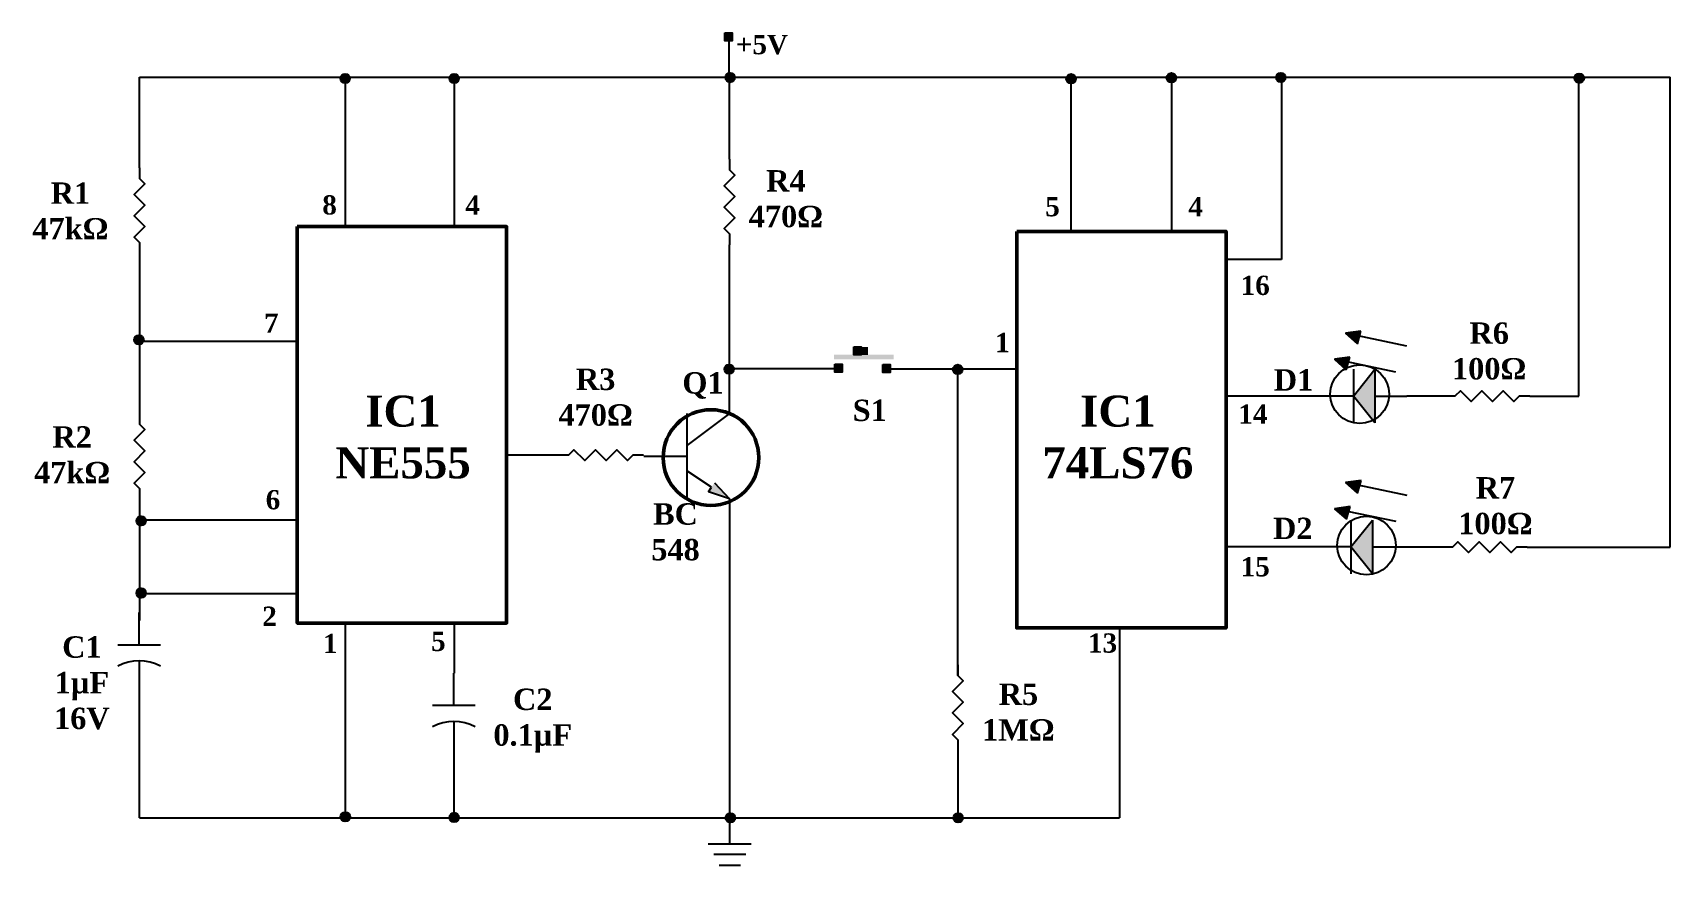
# Model space of a CAD drawing. Header units: inches. Extents: x 32.32 to 39.97, y 29.15 to 33.04.
import ezdxf

# ---------------------------------------------------------------- set-up
doc = ezdxf.new("R2010")
doc.units = ezdxf.units.IN
doc.header["$MEASUREMENT"] = 0

# ---------------------------------------------------------------- blocks, each defined once
blk = doc.blocks.new('Resistor')
at = {"color": 7}
blk.add_lwpolyline([(0, 0), (0.05, 0), (0.075, 0.025), (0.125, -0.025), (0.175, 0.025), (0.225, -0.025), (0.275, 0.025), (0.325, -0.025), (0.35, 0), (0.4, 0)], dxfattribs=at)
blk = doc.blocks.new('Capacitor')
at = {"color": 7}
for p, q in [((0.15, -0.1), (0.15, 0.1)), ((0.15, 0), (0, 0)), ((0.225, 0), (0.4, 0))]:
    blk.add_line(p, q, dxfattribs=at)
blk.add_arc((0.4375, 0), 0.2125, 151.9275, 208.0725, dxfattribs=at)
blk = doc.blocks.new('Transistor - NPN')
at = {"color": 7}
for p, q in [((0.199999, 0.2), (0.199999, -0.2)), ((0.399999, 0.2), (0.199999, 0.05)), ((0, 0), (0.199999, 0)), ((0.316132, -0.145536), (0.201153, -0.069033)), ((0.302516, -0.166503), (0.316132, -0.145536)), ((0.329748, -0.124569), (0.399999, -0.2)), ((0.399999, -0.2), (0.302516, -0.166503))]:
    blk.add_line(p, q, dxfattribs=at)
blk.add_solid([(0.302516, -0.166503), (0.399999, -0.2), (0.329748, -0.124569)], dxfattribs=at)
blk = doc.blocks.new('Diode')
at = {"color": 7}
for p, q in [((0.15, 0.125), (0.25, 0)), ((0.15, -0.125), (0.15, 0.125)), ((0.25, -0.125), (0.25, 0.125)), ((0.15, 0), (0, 0)), ((0.25, 0), (0.15, -0.125)), ((0.25, 0), (0.4, 0))]:
    blk.add_line(p, q, dxfattribs=at)
blk.add_solid([(0.15, -0.125), (0.25, 0), (0.15, 0.125)], dxfattribs=at)
blk = doc.blocks.new('Ground')
at = {"color": 7}
for p, q in [((-0.1, 0), (0.1, 0)), ((0.075, -0.05), (-0.075, -0.05)), ((-0.05, -0.1), (0.05, -0.1))]:
    blk.add_line(p, q, dxfattribs=at)

msp = doc.modelspace()

# ---------------------------------------------------------------- hatches: boundary and pattern name
for color, points in [(256, [(35.5559, 33.0389), (35.5902, 33.0389), (35.5902, 33.0013), (35.5559, 33.0013)]), (256, [(38.4558, 31.6348), (38.5114, 31.5857), (38.528, 31.6444)]), (0, [(36.3448, 31.5348), (36.0663, 31.5348), (36.0663, 31.5122), (36.3448, 31.5122)]), (256, [(36.1577, 31.5709), (36.192, 31.5709), (36.192, 31.5333), (36.1577, 31.5333)]), (256, [(36.1905, 31.5712), (36.2247, 31.5712), (36.2247, 31.5335), (36.1905, 31.5335)]), (256, [(36.0689, 31.491), (36.1031, 31.491), (36.1031, 31.4533), (36.0689, 31.4533)]), (256, [(36.2932, 31.4892), (36.3275, 31.4892), (36.3275, 31.4515), (36.2932, 31.4515)]), (256, [(38.4042, 31.5131), (38.4599, 31.464), (38.4764, 31.5227)]), (256, [(38.4567, 30.9367), (38.5123, 30.8876), (38.5289, 30.9462)]), (256, [(38.4051, 30.815), (38.4608, 30.7659), (38.4773, 30.8245)])]:
    msp.add_hatch(color=color).paths.add_polyline_path(points)
h = msp.add_hatch(color=256)
edge = h.paths.add_edge_path()
edge.add_arc((33.7814, 32.8253), 0.0221, 0, 360)
h = msp.add_hatch(color=256)
edge = h.paths.add_edge_path()
edge.add_arc((34.2906, 32.8253), 0.0221, 0, 360)
h = msp.add_hatch(color=256)
edge = h.paths.add_edge_path()
edge.add_arc((35.5799, 32.8292), 0.0221, 0, 360)
h = msp.add_hatch(color=256)
edge = h.paths.add_edge_path()
edge.add_arc((37.1733, 32.8242), 0.0221, 0, 360)
h = msp.add_hatch(color=256)
edge = h.paths.add_edge_path()
edge.add_arc((37.6423, 32.8289), 0.0221, 0, 360)
h = msp.add_hatch(color=256)
edge = h.paths.add_edge_path()
edge.add_arc((38.1536, 32.8296), 0.0221, 0, 360)
h = msp.add_hatch(color=256)
edge = h.paths.add_edge_path()
edge.add_arc((39.5487, 32.8261), 0.0221, 0, 360)
h = msp.add_hatch(color=256)
edge = h.paths.add_edge_path()
edge.add_arc((32.8172, 31.6038), 0.0221, 0, 360)
h = msp.add_hatch(color=256)
edge = h.paths.add_edge_path()
edge.add_arc((35.5752, 31.4673), 0.0221, 0, 360)
h = msp.add_hatch(color=256)
edge = h.paths.add_edge_path()
edge.add_arc((36.6438, 31.4659), 0.0221, 0, 360)
h = msp.add_hatch(color=256)
edge = h.paths.add_edge_path()
edge.add_arc((32.8272, 30.7587), 0.0221, 0, 360)
h = msp.add_hatch(color=256)
edge = h.paths.add_edge_path()
edge.add_arc((32.8272, 30.421), 0.0221, 0, 360)
h = msp.add_hatch(color=256)
edge = h.paths.add_edge_path()
edge.add_arc((33.7817, 29.375), 0.0221, 0, 360)
h = msp.add_hatch(color=256)
edge = h.paths.add_edge_path()
edge.add_arc((34.2904, 29.3726), 0.0221, 0, 360)
h = msp.add_hatch(color=256)
edge = h.paths.add_edge_path()
edge.add_arc((35.5812, 29.3703), 0.0221, 0, 360)
h = msp.add_hatch(color=256)
edge = h.paths.add_edge_path()
edge.add_arc((36.646, 29.3703), 0.0221, 0, 360)

# ---------------------------------------------------------------- linework, layer by layer
for p, q in [((35.5735, 33.0154), (35.5735, 32.8217)), ((32.8204, 32.8308), (39.9738, 32.8308)), ((32.8204, 32.4083), (32.8204, 32.8308)), ((33.7803, 32.8308), (33.7803, 32.1335)), ((34.2901, 32.8308), (34.2901, 32.1335)), ((35.5768, 32.4487), (35.5768, 32.8308)), ((37.1726, 32.8308), (37.1726, 32.1109)), ((37.6426, 32.8308), (37.6426, 32.1109)), ((38.1563, 32.8308), (38.1563, 31.9797)), ((39.5472, 31.3411), (39.5472, 32.8308)), ((39.9738, 30.6357), (39.9738, 32.8308)), ((32.8204, 32.0083), (32.8204, 31.2606)), ((35.577, 31.9223), (35.577, 32.0487)), ((35.577, 31.2605), (35.577, 31.9223)), ((38.1563, 31.9797), (37.898, 31.9797)), ((38.528, 31.6444), (38.4558, 31.6348)), ((38.7433, 31.5742), (38.4558, 31.6348)), ((38.4558, 31.6348), (38.4558, 31.6348)), ((38.4558, 31.6348), (38.5114, 31.5857)), ((38.5114, 31.5857), (38.528, 31.6444)), ((33.5571, 31.5966), (32.8204, 31.5966)), ((36.0718, 31.4684), (35.577, 31.4684)), ((36.3218, 31.4684), (36.92, 31.4684)), ((36.6444, 30.0355), (36.6444, 31.4684)), ((38.4764, 31.5227), (38.4042, 31.5131)), ((38.6918, 31.4525), (38.4042, 31.5131)), ((38.4042, 31.5131), (38.4042, 31.5131)), ((38.4042, 31.5131), (38.4599, 31.464)), ((38.4599, 31.464), (38.4764, 31.5227)), ((38.3435, 31.3415), (37.898, 31.3415)), ((38.9178, 31.3411), (38.7435, 31.3411)), ((39.3178, 31.3411), (39.5472, 31.3411)), ((34.7753, 31.0644), (34.5351, 31.0644)), ((38.5289, 30.9462), (38.4567, 30.9367)), ((38.7442, 30.8761), (38.4567, 30.9367)), ((38.4567, 30.9367), (38.4567, 30.9367)), ((38.4567, 30.9367), (38.5123, 30.8876)), ((38.5123, 30.8876), (38.5289, 30.9462)), ((32.8192, 30.8597), (32.8192, 30.2928)), ((35.577, 30.8605), (35.577, 29.3707)), ((38.4773, 30.8245), (38.4051, 30.815)), ((38.6926, 30.7544), (38.4051, 30.815)), ((38.4051, 30.815), (38.4051, 30.815)), ((38.4051, 30.815), (38.4608, 30.7659)), ((38.4608, 30.7659), (38.4773, 30.8245)), ((32.8192, 30.7627), (33.5571, 30.7627)), ((38.3315, 30.636), (37.898, 30.636)), ((38.9058, 30.6357), (38.7315, 30.6357)), ((39.3058, 30.6357), (39.9738, 30.6357)), ((32.8192, 30.4193), (33.5571, 30.4193)), ((33.7803, 30.2802), (33.7803, 29.3707)), ((34.2901, 30.2802), (34.2901, 30.0461)), ((37.4001, 30.2575), (37.4001, 29.3707)), ((34.2901, 30.0461), (34.2901, 30.0461)), ((32.8179, 29.9296), (32.8179, 29.3707)), ((34.289, 29.6462), (34.289, 29.3707)), ((36.6444, 29.6855), (36.6444, 29.3707)), ((32.8227, 29.3707), (32.8179, 29.3707)), ((32.8227, 29.3707), (37.4001, 29.3707)), ((35.5774, 29.3698), (35.5774, 29.2491))]:
    msp.add_line(p, q)
for points in [[(35.5559, 33.0389), (35.5902, 33.0389), (35.5902, 33.0013), (35.5559, 33.0013)], [(36.1577, 31.5709), (36.192, 31.5709), (36.192, 31.5333), (36.1577, 31.5333)], [(36.0689, 31.491), (36.1031, 31.491), (36.1031, 31.4533), (36.0689, 31.4533)], [(36.2932, 31.4892), (36.3275, 31.4892), (36.3275, 31.4515), (36.2932, 31.4515)]]:
    msp.add_lwpolyline(points, close=True)
at = {"lineweight": 50}
for points in [[(33.5571, 32.1335), (34.5351, 32.1335), (34.5351, 30.2802), (33.5571, 30.2802)], [(36.92, 32.1109), (37.898, 32.1109), (37.898, 30.2575), (36.92, 30.2575)]]:
    msp.add_lwpolyline(points, close=True, dxfattribs=at)
for centre in [(33.7814, 32.8253), (34.2906, 32.8253), (35.5799, 32.8292), (37.1733, 32.8242), (37.6423, 32.8289), (38.1536, 32.8296), (39.5487, 32.8261), (32.8172, 31.6038), (35.5752, 31.4673), (36.6438, 31.4659), (32.8272, 30.7587), (32.8272, 30.421), (33.7817, 29.375), (34.2904, 29.3726), (35.5812, 29.3703), (36.646, 29.3703)]:
    msp.add_circle(centre, 0.0221)
at = {"color": 0}
for centre in [(38.5223, 31.3502), (38.5539, 30.643)]:
    msp.add_circle(centre, 0.1372, dxfattribs=at)
at = {"lineweight": 50}
msp.add_circle((35.4905, 31.0538), 0.2236, dxfattribs=at)

# ---------------------------------------------------------------- block references
for name, p, rotation in [('Resistor', (35.5768, 32.4487), 270), ('Resistor', (32.8204, 32.4083), 270), ('Diode', (38.7435, 31.3415), 180), ('Resistor', (39.3178, 31.3411), 180), ('Resistor', (32.8192, 31.2597), 270), ('Resistor', (35.1753, 31.0644), 180), ('Diode', (38.7315, 30.636), 180), ('Resistor', (39.3058, 30.6357), 180), ('Capacitor', (32.8179, 30.3296), 270), ('Resistor', (36.6444, 30.0855), 270), ('Capacitor', (34.289, 30.0462), 270)]:
    msp.add_blockref(name, p, dxfattribs=dict(at, rotation=rotation))
msp.add_blockref('Transistor - NPN', (35.177, 31.0605), dxfattribs=at)
msp.add_blockref('Ground', (35.5782, 29.2489))

# ---------------------------------------------------------------- texts
at = {"width": 0.796947, "attachment_point": 2}
for s, insert, char_height in [('{\\fTimes New Roman|b1|i0|c0|p18;+5V}', (35.7287, 33.0286), 0.09), ('{\\fTimes New Roman|b1|i0|c0|p18;R4^J470Ω}', (35.8406, 32.397), 0.1), ('{\\fTimes New Roman|b1|i0|c0|p18;R1^J47kΩ}', (32.4968, 32.3396), 0.1), ('{\\fTimes New Roman|b1|i0|c0|p18;8}', (33.7081, 32.2795), 0.09), ('{\\fTimes New Roman|b1|i0|c0|p18;4}', (34.3764, 32.2784), 0.09), ('{\\fTimes New Roman|b1|i0|c0|p18;5}', (37.0867, 32.2714), 0.09), ('{\\fTimes New Roman|b1|i0|c0|p18;4}', (37.7555, 32.2714), 0.09), ('{\\fTimes New Roman|b1|i0|c0|p18;16}', (38.0342, 31.9037), 0.09), ('{\\fTimes New Roman|b1|i0|c0|p18;7}', (33.4357, 31.7269), 0.09), ('{\\fTimes New Roman|b1|i0|c0|p18;R6^J100Ω}', (39.1276, 31.6855), 0.1), ('{\\fTimes New Roman|b1|i0|c0|p18;1}', (36.8526, 31.6363), 0.09), ('{\\fTimes New Roman|b1|i0|c0|p18;R3^J470Ω}', (34.9515, 31.4696), 0.1), ('{\\fTimes New Roman|b1|i0|c0|p18;Q1}', (35.4533, 31.4529), 0.1), ('{\\fTimes New Roman|b1|i0|c0|p18;D1}', (38.2133, 31.4668), 0.1), ('{\\fTimes New Roman|b1|i0|c0|p18;IC1^JNE555}', (34.0514, 31.3436), 0.145), ('{\\fTimes New Roman|b1|i0|c0|p18;S1}', (36.2327, 31.3244), 0.1), ('{\\fTimes New Roman|b1|i0|c0|p18;IC1^J74LS76}', (37.3923, 31.3436), 0.145), ('{\\fTimes New Roman|b1|i0|c0|p18;14}', (38.0231, 31.302), 0.09), ('{\\fTimes New Roman|b1|i0|c0|p18;R2^J47kΩ}', (32.505, 31.2002), 0.1), ('{\\fTimes New Roman|b1|i0|c0|p18;R7^J100Ω}', (39.1569, 30.9625), 0.1), ('{\\fTimes New Roman|b1|i0|c0|p18;6}', (33.4437, 30.9021), 0.09), ('{\\fTimes New Roman|b1|i0|c0|p18;BC\\P548}', (35.3247, 30.8403), 0.1), ('{\\fTimes New Roman|b1|i0|c0|p18;D2}', (38.2098, 30.773), 0.1), ('{\\fTimes New Roman|b1|i0|c0|p18;15}', (38.0342, 30.5889), 0.09), ('{\\fTimes New Roman|b1|i0|c0|p18;2}', (33.4276, 30.3575), 0.09), ('{\\fTimes New Roman|b1|i0|c0|p18;1}', (33.7118, 30.2299), 0.09), ('{\\fTimes New Roman|b1|i0|c0|p18;5}', (34.2164, 30.2399), 0.09), ('{\\fTimes New Roman|b1|i0|c0|p18;13}', (37.3208, 30.2324), 0.09), ('{\\fTimes New Roman|b1|i0|c0|p18;C1^J1µF\\P16V}', (32.5506, 30.2186), 0.1), ('{\\fTimes New Roman|b1|i0|c0|p18;C2^J0.1µF}', (34.6577, 29.9743), 0.1), ('{\\fTimes New Roman|b1|i0|c0|p18;R5^J1MΩ}', (36.9273, 29.9979), 0.1)]:
    msp.add_mtext(s, dxfattribs=dict(at, insert=insert, char_height=char_height))

doc.saveas('drawing.dxf')
